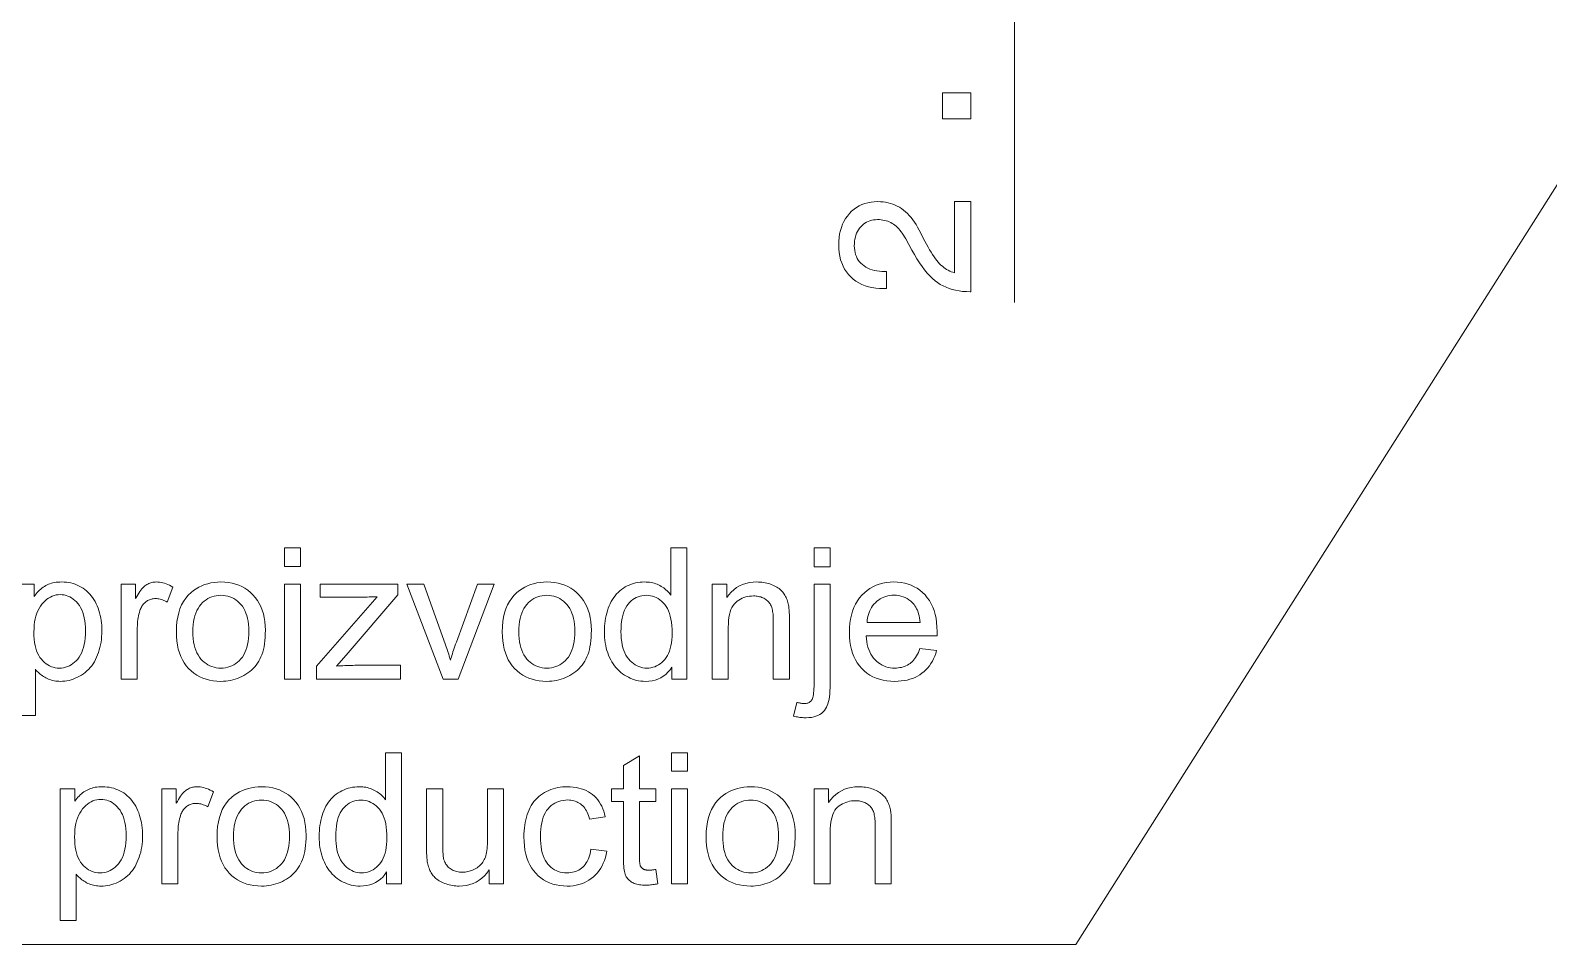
# Model space of a CAD drawing. Extents: x 0 to 297, y 0 to 530.
# Drawn here: x 188.81 to 223.53, y 85.03 to 105.94 of the extents above; entities that cross this region are included whole.
import ezdxf

# ---------------------------------------------------------------- set-up
doc = ezdxf.new("R2010")
doc.units = 0

msp = doc.modelspace()

# ---------------------------------------------------------------- linework, layer by layer
at = {"color": 7, "lineweight": 13, "ltscale": 0.208045}
msp.add_line((211.313, 99.716), (211.313, 108.038), dxfattribs=at)
at = {"color": 7, "lineweight": 13}
for points in [[(230.626, 113.316), (212.719, 85.032), (173.606, 85.032)], [(188.561, 93.276), (188.897, 93.276), (188.897, 92.993), (188.921, 93.026), (188.945, 93.056), (188.971, 93.085), (188.997, 93.113), (189.023, 93.138), (189.05, 93.163), (189.078, 93.185), (189.106, 93.206), (189.135, 93.225), (189.165, 93.242), (189.195, 93.258), (189.227, 93.272), (189.26, 93.284), (189.295, 93.295), (189.33, 93.304), (189.367, 93.312), (189.405, 93.318), (189.444, 93.322), (189.485, 93.324), (189.527, 93.325), (189.582, 93.324), (189.636, 93.319), (189.688, 93.312), (189.739, 93.302), (189.789, 93.289), (189.837, 93.273), (189.885, 93.255), (189.93, 93.233), (189.975, 93.209), (190.018, 93.182), (190.06, 93.152), (190.099, 93.12), (190.137, 93.085), (190.172, 93.048), (190.205, 93.009), (190.236, 92.967), (190.265, 92.924), (190.292, 92.877), (190.317, 92.829), (190.339, 92.778), (190.36, 92.725), (190.379, 92.671), (190.395, 92.617), (190.409, 92.561), (190.421, 92.504), (190.431, 92.446), (190.438, 92.388), (190.444, 92.328), (190.447, 92.267), (190.448, 92.206), (190.447, 92.14), (190.443, 92.075), (190.437, 92.011), (190.429, 91.949), (190.418, 91.889), (190.405, 91.829), (190.389, 91.771), (190.371, 91.714), (190.351, 91.659), (190.328, 91.605), (190.303, 91.553), (190.276, 91.503), (190.247, 91.456), (190.215, 91.411), (190.181, 91.369), (190.146, 91.329), (190.107, 91.292), (190.067, 91.258), (190.025, 91.225), (189.98, 91.196), (189.934, 91.169), (189.888, 91.145), (189.841, 91.123), (189.794, 91.105), (189.746, 91.089), (189.698, 91.076), (189.649, 91.066), (189.6, 91.059), (189.551, 91.055), (189.5, 91.053), (189.464, 91.054), (189.428, 91.057), (189.393, 91.06), (189.359, 91.066), (189.326, 91.073), (189.293, 91.081), (189.261, 91.092), (189.23, 91.103), (189.2, 91.116), (189.17, 91.131), (189.141, 91.147), (189.114, 91.164), (189.087, 91.182), (189.061, 91.2), (189.037, 91.219), (189.013, 91.239), (188.991, 91.26), (188.969, 91.282), (188.949, 91.304), (188.93, 91.328), (188.93, 90.27), (188.561, 90.27)]]:
    msp.add_lwpolyline(points, dxfattribs=at)
for points in [[(210.313, 103.916), (209.67, 103.916), (209.67, 104.513), (210.313, 104.513)], [(210.313, 99.963), (210.3, 99.963), (210.213, 99.965), (210.128, 99.971), (210.047, 99.982), (209.968, 99.996), (209.892, 100.015), (209.819, 100.037), (209.749, 100.064), (209.682, 100.095), (209.618, 100.13), (209.557, 100.17), (209.497, 100.214), (209.438, 100.266), (209.379, 100.324), (209.319, 100.388), (209.26, 100.46), (209.201, 100.537), (209.142, 100.622), (209.083, 100.713), (209.024, 100.811), (208.966, 100.916), (208.827, 101.171), (208.801, 101.216), (208.776, 101.258), (208.749, 101.298), (208.722, 101.335), (208.695, 101.37), (208.666, 101.402), (208.637, 101.432), (208.608, 101.459), (208.578, 101.484), (208.547, 101.506), (208.516, 101.526), (208.483, 101.544), (208.449, 101.56), (208.415, 101.574), (208.379, 101.585), (208.342, 101.595), (208.304, 101.602), (208.265, 101.607), (208.225, 101.611), (208.184, 101.612), (208.137, 101.61), (208.092, 101.605), (208.049, 101.597), (208.008, 101.586), (207.968, 101.571), (207.931, 101.553), (207.895, 101.532), (207.861, 101.507), (207.829, 101.479), (207.799, 101.448), (207.771, 101.414), (207.746, 101.378), (207.724, 101.34), (207.705, 101.3), (207.689, 101.257), (207.676, 101.212), (207.665, 101.165), (207.658, 101.116), (207.654, 101.065), (207.652, 101.011), (207.654, 100.958), (207.66, 100.907), (207.669, 100.858), (207.682, 100.812), (207.699, 100.768), (207.719, 100.726), (207.743, 100.686), (207.771, 100.649), (207.803, 100.614), (207.838, 100.582), (207.876, 100.552), (207.918, 100.525), (207.962, 100.502), (208.009, 100.481), (208.058, 100.464), (208.111, 100.45), (208.166, 100.439), (208.224, 100.431), (208.284, 100.426), (208.348, 100.425), (208.384, 100.425), (208.384, 100.033), (208.323, 100.033), (208.23, 100.035), (208.141, 100.043), (208.056, 100.057), (207.975, 100.076), (207.898, 100.1), (207.824, 100.13), (207.755, 100.165), (207.69, 100.205), (207.629, 100.251), (207.571, 100.302), (207.518, 100.358), (207.471, 100.418), (207.43, 100.482), (207.394, 100.549), (207.363, 100.62), (207.338, 100.695), (207.319, 100.774), (207.305, 100.857), (207.297, 100.944), (207.294, 101.034), (207.296, 101.121), (207.304, 101.204), (207.316, 101.284), (207.333, 101.361), (207.356, 101.434), (207.383, 101.504), (207.415, 101.571), (207.452, 101.634), (207.494, 101.693), (207.541, 101.75), (207.591, 101.802), (207.645, 101.848), (207.702, 101.889), (207.763, 101.924), (207.826, 101.954), (207.892, 101.979), (207.961, 101.998), (208.034, 102.012), (208.109, 102.02), (208.188, 102.023), (208.249, 102.021), (208.309, 102.016), (208.367, 102.008), (208.423, 101.997), (208.478, 101.983), (208.532, 101.965), (208.584, 101.944), (208.634, 101.92), (208.683, 101.893), (208.731, 101.863), (208.777, 101.829), (208.821, 101.792), (208.865, 101.751), (208.907, 101.707), (208.948, 101.66), (208.988, 101.61), (209.026, 101.556), (209.064, 101.498), (209.1, 101.438), (209.134, 101.373), (209.263, 101.12), (209.3, 101.05), (209.337, 100.984), (209.372, 100.922), (209.407, 100.865), (209.442, 100.811), (209.475, 100.761), (209.508, 100.715), (209.54, 100.674), (209.572, 100.636), (209.602, 100.603), (209.633, 100.573), (209.665, 100.544), (209.697, 100.518), (209.73, 100.494), (209.763, 100.472), (209.797, 100.453), (209.832, 100.435), (209.868, 100.42), (209.905, 100.406), (209.942, 100.395), (209.942, 102.023), (210.313, 102.023)], [(194.621, 93.679), (194.621, 94.103), (194.989, 94.103), (194.989, 93.679)], [(203.481, 91.103), (203.481, 91.377), (203.438, 91.315), (203.391, 91.26), (203.34, 91.212), (203.285, 91.17), (203.226, 91.134), (203.163, 91.105), (203.097, 91.083), (203.026, 91.066), (202.952, 91.057), (202.874, 91.053), (202.822, 91.055), (202.771, 91.059), (202.721, 91.066), (202.672, 91.076), (202.624, 91.089), (202.577, 91.105), (202.53, 91.124), (202.485, 91.145), (202.44, 91.17), (202.396, 91.197), (202.353, 91.227), (202.313, 91.259), (202.274, 91.293), (202.237, 91.33), (202.202, 91.368), (202.17, 91.41), (202.139, 91.453), (202.11, 91.499), (202.083, 91.547), (202.058, 91.597), (202.035, 91.649), (202.015, 91.703), (201.997, 91.758), (201.981, 91.815), (201.968, 91.873), (201.958, 91.933), (201.949, 91.994), (201.943, 92.057), (201.94, 92.121), (201.938, 92.187), (201.939, 92.252), (201.943, 92.315), (201.948, 92.377), (201.956, 92.438), (201.966, 92.497), (201.977, 92.556), (201.992, 92.613), (202.008, 92.669), (202.026, 92.724), (202.047, 92.778), (202.07, 92.829), (202.095, 92.879), (202.122, 92.925), (202.151, 92.97), (202.182, 93.012), (202.216, 93.051), (202.252, 93.088), (202.29, 93.122), (202.33, 93.154), (202.372, 93.184), (202.416, 93.211), (202.461, 93.235), (202.507, 93.256), (202.554, 93.274), (202.602, 93.29), (202.651, 93.302), (202.701, 93.312), (202.752, 93.319), (202.804, 93.324), (202.857, 93.325), (202.896, 93.324), (202.934, 93.322), (202.971, 93.318), (203.008, 93.312), (203.043, 93.304), (203.077, 93.295), (203.111, 93.284), (203.144, 93.272), (203.176, 93.258), (203.207, 93.242), (203.237, 93.225), (203.266, 93.207), (203.294, 93.188), (203.321, 93.168), (203.346, 93.147), (203.371, 93.125), (203.394, 93.102), (203.416, 93.077), (203.437, 93.052), (203.457, 93.026), (203.457, 94.103), (203.823, 94.103), (203.823, 91.103)], [(206.731, 93.675), (206.731, 94.103), (207.099, 94.103), (207.099, 93.675)], [(188.895, 92.177), (188.896, 92.095), (188.902, 92.018), (188.91, 91.945), (188.922, 91.876), (188.937, 91.812), (188.956, 91.752), (188.978, 91.697), (189.003, 91.646), (189.032, 91.599), (189.065, 91.557), (189.099, 91.519), (189.135, 91.485), (189.173, 91.455), (189.212, 91.429), (189.252, 91.406), (189.294, 91.388), (189.337, 91.374), (189.382, 91.364), (189.428, 91.358), (189.476, 91.356), (189.524, 91.358), (189.571, 91.365), (189.617, 91.375), (189.661, 91.39), (189.704, 91.408), (189.745, 91.431), (189.785, 91.458), (189.824, 91.489), (189.861, 91.525), (189.896, 91.564), (189.93, 91.608), (189.959, 91.656), (189.986, 91.709), (190.008, 91.767), (190.028, 91.829), (190.043, 91.895), (190.056, 91.967), (190.064, 92.042), (190.07, 92.123), (190.071, 92.208), (190.07, 92.289), (190.065, 92.365), (190.056, 92.438), (190.044, 92.507), (190.029, 92.571), (190.01, 92.631), (189.988, 92.687), (189.962, 92.739), (189.933, 92.786), (189.901, 92.83), (189.866, 92.869), (189.83, 92.904), (189.792, 92.935), (189.753, 92.962), (189.713, 92.985), (189.672, 93.003), (189.629, 93.018), (189.585, 93.028), (189.539, 93.034), (189.492, 93.036), (189.446, 93.034), (189.4, 93.028), (189.356, 93.017), (189.313, 93.001), (189.271, 92.981), (189.229, 92.957), (189.189, 92.929), (189.15, 92.896), (189.113, 92.858), (189.076, 92.816), (189.041, 92.77), (189.011, 92.72), (188.983, 92.666), (188.96, 92.609), (188.94, 92.547), (188.924, 92.481), (188.911, 92.411), (188.902, 92.337), (188.897, 92.259)], [(190.888, 91.103), (190.888, 93.276), (191.219, 93.276), (191.219, 92.946), (191.245, 92.991), (191.269, 93.033), (191.294, 93.071), (191.318, 93.106), (191.341, 93.138), (191.365, 93.167), (191.388, 93.193), (191.41, 93.216), (191.432, 93.235), (191.454, 93.251), (191.475, 93.265), (191.498, 93.278), (191.52, 93.289), (191.543, 93.298), (191.567, 93.307), (191.59, 93.313), (191.615, 93.318), (191.639, 93.322), (191.665, 93.324), (191.69, 93.325), (191.727, 93.324), (191.765, 93.32), (191.802, 93.314), (191.84, 93.306), (191.878, 93.295), (191.916, 93.282), (191.954, 93.267), (191.992, 93.249), (192.03, 93.229), (192.069, 93.206), (191.942, 92.865), (191.915, 92.88), (191.888, 92.893), (191.861, 92.905), (191.834, 92.916), (191.807, 92.924), (191.78, 92.932), (191.753, 92.937), (191.726, 92.941), (191.699, 92.944), (191.672, 92.944), (191.648, 92.944), (191.624, 92.941), (191.601, 92.938), (191.579, 92.933), (191.557, 92.926), (191.536, 92.918), (191.515, 92.909), (191.494, 92.898), (191.474, 92.886), (191.455, 92.872), (191.436, 92.857), (191.419, 92.84), (191.402, 92.823), (191.387, 92.805), (191.372, 92.785), (191.359, 92.764), (191.347, 92.742), (191.336, 92.719), (191.326, 92.695), (191.318, 92.67), (191.306, 92.63), (191.296, 92.59), (191.286, 92.549), (191.278, 92.507), (191.272, 92.464), (191.266, 92.421), (191.262, 92.377), (191.259, 92.332), (191.257, 92.287), (191.256, 92.24), (191.256, 91.103)], [(192.151, 92.189), (192.154, 92.307), (192.164, 92.418), (192.181, 92.523), (192.204, 92.622), (192.234, 92.715), (192.271, 92.801), (192.315, 92.881), (192.365, 92.955), (192.422, 93.022), (192.486, 93.084), (192.543, 93.129), (192.603, 93.17), (192.665, 93.207), (192.73, 93.238), (192.797, 93.265), (192.867, 93.286), (192.939, 93.303), (193.013, 93.315), (193.09, 93.323), (193.17, 93.325), (193.258, 93.322), (193.342, 93.313), (193.424, 93.299), (193.502, 93.278), (193.577, 93.252), (193.648, 93.219), (193.717, 93.181), (193.782, 93.137), (193.844, 93.087), (193.902, 93.031), (193.956, 92.97), (194.005, 92.905), (194.047, 92.835), (194.084, 92.761), (194.116, 92.682), (194.141, 92.598), (194.161, 92.51), (194.175, 92.418), (194.184, 92.321), (194.187, 92.22), (194.185, 92.138), (194.182, 92.059), (194.175, 91.984), (194.167, 91.913), (194.155, 91.845), (194.141, 91.781), (194.125, 91.72), (194.106, 91.663), (194.085, 91.61), (194.061, 91.56), (194.035, 91.513), (194.006, 91.468), (193.975, 91.425), (193.942, 91.385), (193.906, 91.346), (193.869, 91.31), (193.828, 91.276), (193.786, 91.244), (193.741, 91.214), (193.695, 91.187), (193.646, 91.161), (193.597, 91.139), (193.546, 91.119), (193.495, 91.101), (193.443, 91.087), (193.39, 91.075), (193.336, 91.065), (193.282, 91.059), (193.226, 91.055), (193.17, 91.053), (193.08, 91.056), (192.994, 91.065), (192.912, 91.08), (192.833, 91.1), (192.757, 91.127), (192.685, 91.159), (192.616, 91.197), (192.551, 91.241), (192.49, 91.291), (192.432, 91.346), (192.378, 91.407), (192.331, 91.473), (192.288, 91.545), (192.252, 91.621), (192.221, 91.703), (192.196, 91.79), (192.176, 91.882), (192.162, 91.979), (192.153, 92.082)], [(194.621, 91.103), (194.621, 93.276), (194.989, 93.276), (194.989, 91.103)], [(195.355, 91.103), (195.355, 91.401), (196.739, 92.989), (196.692, 92.987), (196.647, 92.985), (196.602, 92.983), (196.559, 92.982), (196.517, 92.98), (196.476, 92.979), (196.436, 92.978), (196.397, 92.978), (196.36, 92.977), (196.323, 92.977), (195.437, 92.977), (195.437, 93.276), (197.213, 93.276), (197.213, 93.032), (196.037, 91.653), (195.809, 91.401), (195.859, 91.405), (195.907, 91.408), (195.955, 91.411), (196.003, 91.413), (196.049, 91.415), (196.096, 91.417), (196.141, 91.418), (196.186, 91.419), (196.23, 91.42), (196.274, 91.42), (197.279, 91.42), (197.279, 91.103)], [(198.249, 91.103), (197.422, 93.276), (197.811, 93.276), (198.277, 91.974), (198.292, 91.932), (198.307, 91.889), (198.322, 91.846), (198.336, 91.803), (198.35, 91.759), (198.364, 91.716), (198.377, 91.671), (198.391, 91.627), (198.404, 91.582), (198.417, 91.536), (198.427, 91.572), (198.438, 91.608), (198.45, 91.646), (198.462, 91.685), (198.475, 91.726), (198.49, 91.768), (198.504, 91.811), (198.52, 91.856), (198.536, 91.902), (198.554, 91.95), (199.037, 93.276), (199.415, 93.276), (198.593, 91.103)], [(199.603, 92.189), (199.607, 92.307), (199.617, 92.418), (199.634, 92.523), (199.657, 92.622), (199.687, 92.715), (199.724, 92.801), (199.768, 92.881), (199.818, 92.955), (199.875, 93.022), (199.939, 93.084), (199.996, 93.129), (200.056, 93.17), (200.118, 93.207), (200.183, 93.238), (200.25, 93.265), (200.32, 93.286), (200.392, 93.303), (200.466, 93.315), (200.543, 93.323), (200.623, 93.325), (200.711, 93.322), (200.795, 93.313), (200.877, 93.299), (200.955, 93.278), (201.03, 93.252), (201.101, 93.219), (201.17, 93.181), (201.235, 93.137), (201.297, 93.087), (201.355, 93.031), (201.409, 92.97), (201.458, 92.905), (201.5, 92.835), (201.537, 92.761), (201.569, 92.682), (201.594, 92.598), (201.614, 92.51), (201.628, 92.418), (201.637, 92.321), (201.64, 92.22), (201.638, 92.138), (201.635, 92.059), (201.628, 91.984), (201.619, 91.913), (201.608, 91.845), (201.594, 91.781), (201.578, 91.72), (201.559, 91.663), (201.538, 91.61), (201.514, 91.56), (201.487, 91.513), (201.459, 91.468), (201.428, 91.425), (201.395, 91.385), (201.359, 91.346), (201.321, 91.31), (201.281, 91.276), (201.239, 91.244), (201.194, 91.214), (201.147, 91.187), (201.099, 91.161), (201.05, 91.139), (200.999, 91.119), (200.948, 91.101), (200.896, 91.087), (200.843, 91.075), (200.789, 91.065), (200.735, 91.059), (200.679, 91.055), (200.623, 91.053), (200.533, 91.056), (200.447, 91.065), (200.365, 91.08), (200.285, 91.1), (200.21, 91.127), (200.138, 91.159), (200.069, 91.197), (200.004, 91.241), (199.943, 91.291), (199.885, 91.346), (199.831, 91.407), (199.784, 91.473), (199.741, 91.545), (199.705, 91.621), (199.674, 91.703), (199.648, 91.79), (199.629, 91.882), (199.615, 91.979), (199.606, 92.082)], [(204.402, 91.103), (204.402, 93.276), (204.734, 93.276), (204.734, 92.967), (204.784, 93.035), (204.838, 93.096), (204.897, 93.149), (204.959, 93.196), (205.026, 93.235), (205.098, 93.268), (205.173, 93.293), (205.253, 93.311), (205.337, 93.321), (205.425, 93.325), (205.464, 93.324), (205.503, 93.322), (205.54, 93.319), (205.578, 93.314), (205.614, 93.307), (205.65, 93.3), (205.685, 93.29), (205.719, 93.28), (205.753, 93.268), (205.787, 93.254), (205.819, 93.24), (205.849, 93.224), (205.878, 93.208), (205.905, 93.191), (205.931, 93.173), (205.954, 93.154), (205.977, 93.134), (205.997, 93.113), (206.016, 93.092), (206.033, 93.069), (206.049, 93.046), (206.064, 93.022), (206.078, 92.997), (206.091, 92.971), (206.103, 92.944), (206.114, 92.916), (206.124, 92.888), (206.133, 92.858), (206.141, 92.828), (206.148, 92.797), (206.152, 92.775), (206.155, 92.75), (206.158, 92.722), (206.161, 92.691), (206.163, 92.656), (206.165, 92.619), (206.166, 92.579), (206.167, 92.535), (206.168, 92.489), (206.168, 92.439), (206.168, 91.103), (205.8, 91.103), (205.8, 92.425), (205.799, 92.468), (205.798, 92.51), (205.796, 92.549), (205.793, 92.586), (205.789, 92.621), (205.784, 92.654), (205.779, 92.684), (205.772, 92.712), (205.765, 92.738), (205.757, 92.761), (205.748, 92.783), (205.737, 92.804), (205.725, 92.824), (205.712, 92.843), (205.697, 92.861), (205.681, 92.879), (205.664, 92.895), (205.646, 92.911), (205.626, 92.925), (205.604, 92.939), (205.582, 92.952), (205.559, 92.963), (205.535, 92.973), (205.511, 92.982), (205.486, 92.989), (205.459, 92.995), (205.433, 93), (205.405, 93.003), (205.377, 93.005), (205.348, 93.006), (205.301, 93.004), (205.256, 93), (205.212, 92.992), (205.17, 92.982), (205.128, 92.968), (205.088, 92.952), (205.05, 92.933), (205.012, 92.91), (204.976, 92.885), (204.941, 92.856), (204.909, 92.824), (204.88, 92.786), (204.854, 92.743), (204.832, 92.694), (204.813, 92.64), (204.798, 92.581), (204.786, 92.516), (204.777, 92.446), (204.772, 92.37), (204.771, 92.29), (204.771, 91.103)], [(206.264, 90.259), (206.334, 90.573), (206.356, 90.567), (206.376, 90.562), (206.396, 90.558), (206.415, 90.554), (206.433, 90.551), (206.45, 90.549), (206.466, 90.547), (206.481, 90.545), (206.495, 90.544), (206.508, 90.544), (206.53, 90.545), (206.551, 90.547), (206.57, 90.551), (206.589, 90.556), (206.606, 90.563), (206.622, 90.571), (206.637, 90.581), (206.651, 90.592), (206.664, 90.604), (206.676, 90.619), (206.686, 90.636), (206.696, 90.657), (206.704, 90.684), (206.711, 90.714), (206.717, 90.749), (206.722, 90.789), (206.726, 90.833), (206.729, 90.882), (206.73, 90.935), (206.731, 90.992), (206.731, 93.276), (207.099, 93.276), (207.099, 90.984), (207.098, 90.906), (207.095, 90.833), (207.09, 90.765), (207.083, 90.702), (207.073, 90.644), (207.062, 90.59), (207.048, 90.542), (207.033, 90.498), (207.015, 90.459), (206.995, 90.425), (206.967, 90.386), (206.935, 90.352), (206.899, 90.321), (206.86, 90.294), (206.818, 90.272), (206.772, 90.253), (206.723, 90.239), (206.67, 90.229), (206.613, 90.223), (206.553, 90.221), (206.523, 90.221), (206.494, 90.222), (206.464, 90.224), (206.435, 90.227), (206.406, 90.23), (206.377, 90.235), (206.349, 90.24), (206.321, 90.245), (206.292, 90.252)], [(209.152, 91.802), (209.533, 91.755), (209.513, 91.69), (209.49, 91.628), (209.465, 91.569), (209.436, 91.512), (209.404, 91.459), (209.369, 91.409), (209.331, 91.362), (209.29, 91.317), (209.246, 91.276), (209.199, 91.238), (209.149, 91.203), (209.096, 91.171), (209.041, 91.144), (208.983, 91.12), (208.922, 91.1), (208.858, 91.083), (208.792, 91.07), (208.723, 91.061), (208.651, 91.055), (208.577, 91.053), (208.483, 91.056), (208.394, 91.065), (208.309, 91.08), (208.227, 91.1), (208.149, 91.127), (208.076, 91.159), (208.006, 91.197), (207.94, 91.241), (207.879, 91.291), (207.821, 91.347), (207.768, 91.408), (207.72, 91.474), (207.678, 91.545), (207.642, 91.62), (207.611, 91.7), (207.586, 91.785), (207.567, 91.874), (207.553, 91.968), (207.544, 92.067), (207.541, 92.171), (207.544, 92.278), (207.553, 92.38), (207.567, 92.478), (207.587, 92.57), (207.612, 92.658), (207.643, 92.741), (207.68, 92.818), (207.722, 92.891), (207.77, 92.959), (207.824, 93.022), (207.882, 93.08), (207.943, 93.131), (208.008, 93.177), (208.077, 93.216), (208.148, 93.249), (208.223, 93.277), (208.301, 93.298), (208.383, 93.313), (208.468, 93.322), (208.556, 93.325), (208.642, 93.322), (208.724, 93.313), (208.804, 93.298), (208.88, 93.277), (208.952, 93.251), (209.022, 93.218), (209.088, 93.18), (209.152, 93.135), (209.212, 93.085), (209.269, 93.028), (209.321, 92.966), (209.368, 92.9), (209.409, 92.828), (209.445, 92.752), (209.476, 92.671), (209.501, 92.585), (209.52, 92.495), (209.534, 92.399), (209.542, 92.299), (209.545, 92.193), (209.545, 92.186), (209.545, 92.179), (209.545, 92.171), (209.544, 92.162), (209.544, 92.152), (209.544, 92.142), (209.544, 92.131), (209.543, 92.12), (209.543, 92.108), (209.543, 92.095), (207.922, 92.095), (207.928, 92.025), (207.937, 91.959), (207.949, 91.895), (207.964, 91.835), (207.983, 91.779), (208.005, 91.726), (208.03, 91.676), (208.058, 91.63), (208.09, 91.586), (208.125, 91.547), (208.162, 91.511), (208.201, 91.478), (208.242, 91.45), (208.285, 91.425), (208.329, 91.404), (208.376, 91.387), (208.424, 91.373), (208.474, 91.364), (208.525, 91.358), (208.579, 91.356), (208.619, 91.357), (208.658, 91.361), (208.695, 91.366), (208.731, 91.373), (208.767, 91.383), (208.801, 91.395), (208.833, 91.408), (208.865, 91.424), (208.896, 91.443), (208.925, 91.463), (208.953, 91.485), (208.98, 91.51), (209.005, 91.538), (209.03, 91.568), (209.053, 91.601), (209.075, 91.636), (209.096, 91.674), (209.116, 91.714), (209.135, 91.757)], [(192.529, 92.189), (192.531, 92.108), (192.536, 92.031), (192.546, 91.958), (192.558, 91.889), (192.575, 91.824), (192.595, 91.764), (192.618, 91.708), (192.646, 91.656), (192.677, 91.608), (192.711, 91.564), (192.749, 91.525), (192.788, 91.489), (192.829, 91.458), (192.872, 91.431), (192.917, 91.408), (192.964, 91.39), (193.012, 91.375), (193.063, 91.365), (193.115, 91.358), (193.17, 91.356), (193.224, 91.358), (193.276, 91.365), (193.326, 91.375), (193.374, 91.39), (193.421, 91.409), (193.466, 91.431), (193.508, 91.459), (193.549, 91.49), (193.589, 91.525), (193.626, 91.565), (193.661, 91.609), (193.692, 91.657), (193.719, 91.71), (193.743, 91.767), (193.763, 91.829), (193.779, 91.894), (193.792, 91.965), (193.801, 92.039), (193.806, 92.118), (193.808, 92.202), (193.806, 92.28), (193.801, 92.355), (193.792, 92.426), (193.779, 92.493), (193.762, 92.556), (193.742, 92.615), (193.718, 92.67), (193.691, 92.721), (193.66, 92.769), (193.625, 92.812), (193.587, 92.852), (193.548, 92.887), (193.507, 92.918), (193.464, 92.945), (193.42, 92.968), (193.373, 92.987), (193.325, 93.001), (193.275, 93.012), (193.223, 93.018), (193.17, 93.02), (193.115, 93.018), (193.063, 93.012), (193.012, 93.001), (192.964, 92.987), (192.917, 92.968), (192.872, 92.946), (192.829, 92.919), (192.788, 92.888), (192.749, 92.853), (192.711, 92.813), (192.677, 92.77), (192.646, 92.722), (192.618, 92.67), (192.595, 92.614), (192.575, 92.554), (192.558, 92.489), (192.546, 92.421), (192.536, 92.348), (192.531, 92.271)], [(199.982, 92.189), (199.984, 92.108), (199.989, 92.031), (199.998, 91.958), (200.011, 91.889), (200.028, 91.824), (200.048, 91.764), (200.071, 91.708), (200.099, 91.656), (200.13, 91.608), (200.164, 91.564), (200.202, 91.525), (200.241, 91.489), (200.282, 91.458), (200.325, 91.431), (200.37, 91.408), (200.417, 91.39), (200.465, 91.375), (200.516, 91.365), (200.568, 91.358), (200.623, 91.356), (200.676, 91.358), (200.729, 91.365), (200.779, 91.375), (200.827, 91.39), (200.874, 91.409), (200.918, 91.431), (200.961, 91.459), (201.002, 91.49), (201.042, 91.525), (201.079, 91.565), (201.114, 91.609), (201.144, 91.657), (201.172, 91.71), (201.195, 91.767), (201.216, 91.829), (201.232, 91.894), (201.245, 91.965), (201.254, 92.039), (201.259, 92.118), (201.261, 92.202), (201.259, 92.28), (201.254, 92.355), (201.245, 92.426), (201.232, 92.493), (201.215, 92.556), (201.195, 92.615), (201.171, 92.67), (201.144, 92.721), (201.113, 92.769), (201.078, 92.812), (201.04, 92.852), (201.001, 92.887), (200.96, 92.918), (200.917, 92.945), (200.872, 92.968), (200.826, 92.987), (200.778, 93.001), (200.728, 93.012), (200.676, 93.018), (200.623, 93.02), (200.568, 93.018), (200.516, 93.012), (200.465, 93.001), (200.417, 92.987), (200.37, 92.968), (200.325, 92.946), (200.282, 92.919), (200.241, 92.888), (200.202, 92.853), (200.164, 92.813), (200.13, 92.77), (200.099, 92.722), (200.071, 92.67), (200.048, 92.614), (200.028, 92.554), (200.011, 92.489), (199.998, 92.421), (199.989, 92.348), (199.984, 92.271)], [(202.317, 92.187), (202.319, 92.106), (202.324, 92.029), (202.333, 91.956), (202.345, 91.887), (202.361, 91.822), (202.38, 91.762), (202.403, 91.706), (202.43, 91.654), (202.46, 91.606), (202.493, 91.563), (202.529, 91.524), (202.566, 91.489), (202.604, 91.458), (202.644, 91.431), (202.685, 91.408), (202.727, 91.389), (202.77, 91.375), (202.815, 91.365), (202.861, 91.358), (202.908, 91.356), (202.956, 91.358), (203.002, 91.364), (203.047, 91.374), (203.09, 91.388), (203.132, 91.406), (203.172, 91.427), (203.211, 91.453), (203.248, 91.483), (203.284, 91.516), (203.319, 91.554), (203.351, 91.595), (203.379, 91.641), (203.405, 91.691), (203.427, 91.745), (203.445, 91.803), (203.46, 91.866), (203.472, 91.932), (203.481, 92.003), (203.486, 92.078), (203.488, 92.156), (203.486, 92.243), (203.481, 92.325), (203.472, 92.403), (203.46, 92.475), (203.445, 92.543), (203.426, 92.606), (203.403, 92.665), (203.378, 92.718), (203.348, 92.767), (203.316, 92.811), (203.28, 92.851), (203.244, 92.886), (203.205, 92.918), (203.165, 92.945), (203.124, 92.968), (203.081, 92.987), (203.036, 93.001), (202.99, 93.012), (202.942, 93.018), (202.892, 93.02), (202.844, 93.018), (202.797, 93.012), (202.752, 93.002), (202.708, 92.988), (202.667, 92.97), (202.626, 92.948), (202.588, 92.922), (202.551, 92.892), (202.515, 92.858), (202.482, 92.82), (202.45, 92.777), (202.422, 92.73), (202.398, 92.678), (202.376, 92.622), (202.358, 92.561), (202.343, 92.496), (202.332, 92.425), (202.324, 92.351), (202.319, 92.271)], [(207.942, 92.398), (209.156, 92.398), (209.15, 92.451), (209.143, 92.502), (209.133, 92.55), (209.122, 92.595), (209.109, 92.638), (209.094, 92.678), (209.077, 92.715), (209.059, 92.749), (209.039, 92.78), (209.017, 92.809), (208.981, 92.85), (208.942, 92.886), (208.902, 92.918), (208.859, 92.945), (208.815, 92.969), (208.768, 92.988), (208.719, 93.003), (208.668, 93.014), (208.616, 93.02), (208.561, 93.022), (208.511, 93.02), (208.462, 93.015), (208.416, 93.007), (208.37, 92.995), (208.327, 92.98), (208.285, 92.961), (208.245, 92.939), (208.206, 92.913), (208.169, 92.885), (208.134, 92.852), (208.101, 92.817), (208.071, 92.78), (208.044, 92.74), (208.02, 92.698), (208, 92.654), (207.982, 92.607), (207.967, 92.558), (207.956, 92.507), (207.948, 92.454)], [(196.959, 86.42), (196.959, 86.695), (196.915, 86.633), (196.868, 86.578), (196.817, 86.53), (196.762, 86.488), (196.703, 86.452), (196.641, 86.423), (196.574, 86.4), (196.503, 86.384), (196.429, 86.375), (196.351, 86.371), (196.299, 86.373), (196.248, 86.377), (196.199, 86.384), (196.15, 86.394), (196.101, 86.407), (196.054, 86.423), (196.007, 86.442), (195.962, 86.463), (195.917, 86.487), (195.873, 86.515), (195.83, 86.544), (195.79, 86.576), (195.751, 86.611), (195.714, 86.647), (195.68, 86.686), (195.647, 86.727), (195.616, 86.771), (195.587, 86.816), (195.56, 86.864), (195.535, 86.915), (195.513, 86.967), (195.492, 87.02), (195.474, 87.076), (195.459, 87.132), (195.445, 87.191), (195.435, 87.25), (195.426, 87.312), (195.42, 87.375), (195.417, 87.439), (195.416, 87.505), (195.417, 87.57), (195.42, 87.633), (195.425, 87.695), (195.433, 87.756), (195.443, 87.815), (195.455, 87.874), (195.469, 87.931), (195.485, 87.987), (195.503, 88.042), (195.524, 88.095), (195.547, 88.147), (195.572, 88.196), (195.599, 88.243), (195.628, 88.288), (195.66, 88.329), (195.693, 88.369), (195.729, 88.406), (195.767, 88.44), (195.807, 88.472), (195.849, 88.502), (195.893, 88.528), (195.938, 88.552), (195.984, 88.574), (196.031, 88.592), (196.079, 88.608), (196.128, 88.62), (196.178, 88.63), (196.229, 88.637), (196.281, 88.641), (196.334, 88.643), (196.373, 88.642), (196.411, 88.64), (196.448, 88.635), (196.485, 88.63), (196.52, 88.622), (196.555, 88.613), (196.588, 88.602), (196.621, 88.59), (196.653, 88.576), (196.684, 88.56), (196.714, 88.543), (196.743, 88.525), (196.771, 88.506), (196.798, 88.486), (196.823, 88.465), (196.848, 88.442), (196.871, 88.419), (196.893, 88.395), (196.914, 88.37), (196.934, 88.344), (196.934, 89.42), (197.3, 89.42), (197.3, 86.42)], [(203.11, 86.75), (203.163, 86.425), (203.132, 86.418), (203.102, 86.413), (203.073, 86.408), (203.044, 86.404), (203.016, 86.4), (202.988, 86.397), (202.961, 86.395), (202.935, 86.393), (202.91, 86.392), (202.885, 86.392), (202.846, 86.392), (202.808, 86.394), (202.773, 86.398), (202.739, 86.402), (202.707, 86.408), (202.677, 86.415), (202.648, 86.423), (202.622, 86.432), (202.597, 86.443), (202.574, 86.455), (202.552, 86.468), (202.532, 86.482), (202.513, 86.497), (202.496, 86.512), (202.48, 86.529), (202.465, 86.546), (202.451, 86.564), (202.439, 86.582), (202.428, 86.602), (202.418, 86.622), (202.41, 86.645), (202.402, 86.673), (202.395, 86.705), (202.389, 86.741), (202.385, 86.782), (202.38, 86.828), (202.377, 86.879), (202.375, 86.933), (202.374, 86.993), (202.373, 87.057), (202.373, 88.307), (202.103, 88.307), (202.103, 88.594), (202.373, 88.594), (202.373, 89.132), (202.74, 89.353), (202.74, 88.594), (203.11, 88.594), (203.11, 88.307), (202.74, 88.307), (202.74, 87.036), (202.74, 87.006), (202.74, 86.978), (202.741, 86.952), (202.743, 86.928), (202.744, 86.907), (202.747, 86.888), (202.749, 86.871), (202.752, 86.856), (202.755, 86.844), (202.759, 86.834), (202.763, 86.825), (202.768, 86.817), (202.773, 86.808), (202.778, 86.801), (202.785, 86.793), (202.791, 86.786), (202.798, 86.78), (202.806, 86.774), (202.814, 86.768), (202.822, 86.762), (202.832, 86.757), (202.842, 86.753), (202.852, 86.749), (202.864, 86.745), (202.876, 86.742), (202.889, 86.74), (202.903, 86.738), (202.917, 86.737), (202.932, 86.736), (202.948, 86.736), (202.961, 86.736), (202.974, 86.736), (202.989, 86.737), (203.004, 86.738), (203.019, 86.739), (203.036, 86.741), (203.053, 86.743), (203.071, 86.745), (203.09, 86.747)], [(203.472, 88.997), (203.472, 89.42), (203.841, 89.42), (203.841, 88.997)], [(189.491, 85.588), (189.491, 88.594), (189.827, 88.594), (189.827, 88.311), (189.851, 88.344), (189.876, 88.374), (189.901, 88.403), (189.927, 88.431), (189.953, 88.456), (189.98, 88.48), (190.008, 88.503), (190.036, 88.523), (190.065, 88.543), (190.095, 88.56), (190.125, 88.576), (190.157, 88.59), (190.19, 88.602), (190.225, 88.613), (190.26, 88.622), (190.297, 88.63), (190.335, 88.635), (190.375, 88.64), (190.415, 88.642), (190.457, 88.643), (190.512, 88.641), (190.566, 88.637), (190.618, 88.63), (190.669, 88.62), (190.719, 88.607), (190.768, 88.591), (190.815, 88.573), (190.861, 88.551), (190.905, 88.527), (190.948, 88.5), (190.99, 88.47), (191.029, 88.438), (191.067, 88.403), (191.102, 88.366), (191.135, 88.327), (191.166, 88.285), (191.195, 88.241), (191.222, 88.195), (191.247, 88.146), (191.27, 88.095), (191.29, 88.043), (191.309, 87.989), (191.325, 87.934), (191.339, 87.879), (191.351, 87.822), (191.361, 87.764), (191.368, 87.706), (191.374, 87.646), (191.377, 87.585), (191.378, 87.523), (191.377, 87.457), (191.373, 87.393), (191.367, 87.329), (191.359, 87.267), (191.348, 87.207), (191.335, 87.147), (191.319, 87.089), (191.301, 87.032), (191.281, 86.977), (191.258, 86.923), (191.233, 86.871), (191.206, 86.821), (191.177, 86.774), (191.145, 86.729), (191.111, 86.687), (191.076, 86.647), (191.038, 86.61), (190.997, 86.575), (190.955, 86.543), (190.91, 86.514), (190.865, 86.487), (190.818, 86.462), (190.771, 86.441), (190.724, 86.423), (190.676, 86.407), (190.628, 86.394), (190.579, 86.384), (190.53, 86.377), (190.481, 86.373), (190.431, 86.371), (190.394, 86.372), (190.358, 86.374), (190.323, 86.378), (190.289, 86.384), (190.256, 86.391), (190.223, 86.399), (190.191, 86.409), (190.16, 86.421), (190.13, 86.434), (190.1, 86.449), (190.071, 86.465), (190.044, 86.482), (190.017, 86.499), (189.991, 86.518), (189.967, 86.537), (189.943, 86.557), (189.921, 86.578), (189.899, 86.6), (189.879, 86.622), (189.86, 86.646), (189.86, 85.588)], [(191.818, 86.42), (191.818, 88.594), (192.15, 88.594), (192.15, 88.264), (192.175, 88.309), (192.199, 88.35), (192.224, 88.389), (192.248, 88.424), (192.272, 88.456), (192.295, 88.485), (192.318, 88.511), (192.34, 88.533), (192.362, 88.553), (192.384, 88.569), (192.406, 88.583), (192.428, 88.596), (192.45, 88.607), (192.473, 88.616), (192.497, 88.624), (192.52, 88.631), (192.545, 88.636), (192.569, 88.64), (192.595, 88.642), (192.62, 88.643), (192.657, 88.642), (192.695, 88.638), (192.732, 88.632), (192.77, 88.624), (192.808, 88.613), (192.846, 88.6), (192.884, 88.585), (192.922, 88.567), (192.96, 88.547), (192.999, 88.524), (192.872, 88.182), (192.845, 88.198), (192.818, 88.211), (192.791, 88.223), (192.764, 88.233), (192.737, 88.242), (192.71, 88.249), (192.683, 88.255), (192.656, 88.259), (192.629, 88.261), (192.602, 88.262), (192.578, 88.261), (192.554, 88.259), (192.532, 88.256), (192.509, 88.251), (192.487, 88.244), (192.466, 88.236), (192.445, 88.227), (192.424, 88.216), (192.404, 88.203), (192.385, 88.19), (192.366, 88.174), (192.349, 88.158), (192.332, 88.141), (192.317, 88.122), (192.302, 88.103), (192.289, 88.082), (192.277, 88.06), (192.266, 88.037), (192.256, 88.013), (192.248, 87.988), (192.236, 87.948), (192.226, 87.908), (192.216, 87.867), (192.208, 87.825), (192.202, 87.782), (192.196, 87.739), (192.192, 87.695), (192.189, 87.65), (192.187, 87.605), (192.186, 87.558), (192.186, 86.42)], [(193.081, 87.507), (193.084, 87.625), (193.094, 87.736), (193.111, 87.841), (193.134, 87.94), (193.165, 88.033), (193.201, 88.119), (193.245, 88.199), (193.295, 88.273), (193.352, 88.34), (193.416, 88.401), (193.474, 88.447), (193.533, 88.488), (193.595, 88.525), (193.66, 88.556), (193.727, 88.582), (193.797, 88.604), (193.869, 88.621), (193.943, 88.633), (194.02, 88.64), (194.1, 88.643), (194.188, 88.64), (194.272, 88.631), (194.354, 88.616), (194.432, 88.596), (194.507, 88.569), (194.579, 88.537), (194.647, 88.499), (194.712, 88.455), (194.774, 88.405), (194.832, 88.349), (194.886, 88.288), (194.935, 88.223), (194.977, 88.153), (195.014, 88.078), (195.046, 88), (195.071, 87.916), (195.091, 87.828), (195.105, 87.736), (195.114, 87.639), (195.117, 87.538), (195.116, 87.456), (195.112, 87.377), (195.105, 87.302), (195.097, 87.231), (195.085, 87.163), (195.071, 87.099), (195.055, 87.038), (195.036, 86.981), (195.015, 86.928), (194.991, 86.878), (194.965, 86.831), (194.936, 86.786), (194.905, 86.743), (194.872, 86.703), (194.836, 86.664), (194.799, 86.628), (194.759, 86.594), (194.716, 86.562), (194.672, 86.532), (194.625, 86.504), (194.576, 86.479), (194.527, 86.456), (194.476, 86.437), (194.425, 86.419), (194.373, 86.405), (194.32, 86.393), (194.266, 86.383), (194.212, 86.377), (194.156, 86.373), (194.1, 86.371), (194.01, 86.374), (193.924, 86.383), (193.842, 86.398), (193.763, 86.418), (193.687, 86.445), (193.615, 86.477), (193.547, 86.515), (193.482, 86.559), (193.42, 86.608), (193.362, 86.664), (193.309, 86.725), (193.261, 86.791), (193.218, 86.863), (193.182, 86.939), (193.151, 87.021), (193.126, 87.108), (193.106, 87.2), (193.092, 87.297), (193.083, 87.4)], [(199.304, 86.42), (199.304, 86.74), (199.251, 86.67), (199.195, 86.607), (199.135, 86.552), (199.072, 86.504), (199.004, 86.463), (198.934, 86.43), (198.859, 86.405), (198.781, 86.386), (198.699, 86.375), (198.614, 86.371), (198.576, 86.372), (198.538, 86.374), (198.501, 86.378), (198.464, 86.383), (198.428, 86.39), (198.392, 86.398), (198.357, 86.407), (198.323, 86.419), (198.289, 86.431), (198.255, 86.445), (198.222, 86.46), (198.192, 86.476), (198.163, 86.493), (198.135, 86.51), (198.11, 86.528), (198.086, 86.547), (198.064, 86.567), (198.043, 86.587), (198.024, 86.608), (198.007, 86.63), (197.992, 86.653), (197.977, 86.677), (197.963, 86.702), (197.95, 86.727), (197.938, 86.754), (197.928, 86.782), (197.918, 86.811), (197.909, 86.841), (197.901, 86.872), (197.894, 86.903), (197.889, 86.926), (197.886, 86.952), (197.882, 86.98), (197.879, 87.01), (197.877, 87.044), (197.875, 87.079), (197.873, 87.117), (197.872, 87.158), (197.871, 87.201), (197.871, 87.247), (197.871, 88.594), (198.24, 88.594), (198.24, 87.388), (198.24, 87.333), (198.24, 87.281), (198.242, 87.232), (198.243, 87.188), (198.245, 87.147), (198.248, 87.11), (198.251, 87.077), (198.254, 87.047), (198.258, 87.022), (198.262, 87), (198.27, 86.971), (198.279, 86.944), (198.29, 86.918), (198.302, 86.893), (198.316, 86.87), (198.332, 86.848), (198.349, 86.827), (198.367, 86.807), (198.388, 86.789), (198.409, 86.771), (198.432, 86.756), (198.457, 86.742), (198.482, 86.729), (198.508, 86.718), (198.535, 86.709), (198.564, 86.702), (198.593, 86.696), (198.624, 86.692), (198.655, 86.689), (198.688, 86.689), (198.721, 86.689), (198.753, 86.692), (198.785, 86.696), (198.817, 86.702), (198.848, 86.71), (198.879, 86.719), (198.91, 86.73), (198.94, 86.743), (198.969, 86.757), (198.999, 86.773), (199.027, 86.791), (199.053, 86.81), (199.078, 86.83), (199.101, 86.851), (199.123, 86.874), (199.143, 86.897), (199.161, 86.922), (199.177, 86.949), (199.191, 86.976), (199.204, 87.005), (199.216, 87.035), (199.226, 87.069), (199.235, 87.104), (199.243, 87.143), (199.25, 87.184), (199.255, 87.228), (199.259, 87.274), (199.262, 87.323), (199.264, 87.375), (199.265, 87.429), (199.265, 88.594), (199.633, 88.594), (199.633, 86.42)], [(201.628, 87.217), (201.991, 87.169), (201.977, 87.096), (201.959, 87.026), (201.938, 86.959), (201.913, 86.896), (201.885, 86.836), (201.853, 86.779), (201.817, 86.725), (201.777, 86.674), (201.734, 86.627), (201.687, 86.583), (201.637, 86.543), (201.584, 86.507), (201.53, 86.475), (201.473, 86.448), (201.414, 86.424), (201.353, 86.405), (201.29, 86.39), (201.224, 86.38), (201.156, 86.373), (201.086, 86.371), (200.999, 86.374), (200.915, 86.383), (200.834, 86.398), (200.757, 86.418), (200.684, 86.444), (200.614, 86.476), (200.547, 86.514), (200.484, 86.558), (200.425, 86.608), (200.369, 86.663), (200.317, 86.724), (200.271, 86.79), (200.231, 86.861), (200.195, 86.937), (200.165, 87.018), (200.141, 87.104), (200.122, 87.195), (200.109, 87.291), (200.1, 87.393), (200.098, 87.499), (200.099, 87.568), (200.102, 87.636), (200.108, 87.702), (200.116, 87.766), (200.127, 87.829), (200.14, 87.89), (200.155, 87.949), (200.172, 88.006), (200.192, 88.061), (200.214, 88.115), (200.239, 88.166), (200.266, 88.215), (200.295, 88.261), (200.327, 88.305), (200.361, 88.346), (200.398, 88.384), (200.437, 88.42), (200.479, 88.453), (200.523, 88.483), (200.569, 88.511), (200.617, 88.536), (200.666, 88.558), (200.716, 88.578), (200.767, 88.595), (200.818, 88.61), (200.871, 88.622), (200.924, 88.631), (200.978, 88.638), (201.032, 88.642), (201.088, 88.643), (201.158, 88.641), (201.225, 88.636), (201.289, 88.627), (201.351, 88.614), (201.41, 88.598), (201.467, 88.578), (201.521, 88.555), (201.572, 88.528), (201.621, 88.498), (201.667, 88.464), (201.711, 88.426), (201.751, 88.386), (201.788, 88.343), (201.821, 88.296), (201.852, 88.247), (201.879, 88.195), (201.903, 88.139), (201.924, 88.081), (201.941, 88.02), (201.956, 87.955), (201.598, 87.9), (201.587, 87.943), (201.574, 87.983), (201.56, 88.022), (201.544, 88.058), (201.527, 88.092), (201.508, 88.124), (201.487, 88.153), (201.465, 88.181), (201.442, 88.206), (201.417, 88.229), (201.39, 88.25), (201.362, 88.269), (201.334, 88.286), (201.304, 88.3), (201.273, 88.312), (201.241, 88.322), (201.208, 88.33), (201.174, 88.336), (201.139, 88.339), (201.102, 88.34), (201.048, 88.338), (200.995, 88.332), (200.945, 88.322), (200.896, 88.308), (200.85, 88.29), (200.806, 88.268), (200.764, 88.242), (200.724, 88.212), (200.686, 88.178), (200.65, 88.14), (200.617, 88.098), (200.588, 88.051), (200.561, 88), (200.539, 87.944), (200.52, 87.883), (200.504, 87.817), (200.492, 87.747), (200.483, 87.673), (200.478, 87.593), (200.476, 87.509), (200.478, 87.424), (200.483, 87.344), (200.491, 87.268), (200.503, 87.197), (200.518, 87.131), (200.537, 87.07), (200.558, 87.013), (200.584, 86.962), (200.612, 86.915), (200.644, 86.873), (200.679, 86.835), (200.715, 86.801), (200.754, 86.771), (200.795, 86.746), (200.837, 86.724), (200.882, 86.706), (200.929, 86.692), (200.978, 86.682), (201.029, 86.676), (201.082, 86.674), (201.125, 86.676), (201.166, 86.68), (201.206, 86.686), (201.244, 86.696), (201.281, 86.707), (201.316, 86.722), (201.351, 86.739), (201.383, 86.759), (201.414, 86.782), (201.444, 86.807), (201.472, 86.835), (201.498, 86.866), (201.522, 86.9), (201.543, 86.937), (201.563, 86.976), (201.58, 87.018), (201.595, 87.064), (201.609, 87.112), (201.62, 87.163)], [(203.472, 86.42), (203.472, 88.594), (203.841, 88.594), (203.841, 86.42)], [(204.264, 87.507), (204.267, 87.625), (204.278, 87.736), (204.294, 87.841), (204.318, 87.94), (204.348, 88.033), (204.385, 88.119), (204.429, 88.199), (204.479, 88.273), (204.536, 88.34), (204.6, 88.401), (204.657, 88.447), (204.717, 88.488), (204.779, 88.525), (204.844, 88.556), (204.911, 88.582), (204.98, 88.604), (205.052, 88.621), (205.127, 88.633), (205.204, 88.64), (205.283, 88.643), (205.371, 88.64), (205.456, 88.631), (205.537, 88.616), (205.616, 88.596), (205.69, 88.569), (205.762, 88.537), (205.83, 88.499), (205.895, 88.455), (205.957, 88.405), (206.016, 88.349), (206.07, 88.288), (206.118, 88.223), (206.161, 88.153), (206.198, 88.078), (206.229, 88), (206.255, 87.916), (206.275, 87.828), (206.289, 87.736), (206.297, 87.639), (206.3, 87.538), (206.299, 87.456), (206.295, 87.377), (206.289, 87.302), (206.28, 87.231), (206.269, 87.163), (206.255, 87.099), (206.239, 87.038), (206.22, 86.981), (206.198, 86.928), (206.174, 86.878), (206.148, 86.831), (206.119, 86.786), (206.089, 86.743), (206.055, 86.703), (206.02, 86.664), (205.982, 86.628), (205.942, 86.594), (205.9, 86.562), (205.855, 86.532), (205.808, 86.504), (205.76, 86.479), (205.71, 86.456), (205.66, 86.437), (205.609, 86.419), (205.557, 86.405), (205.504, 86.393), (205.45, 86.383), (205.395, 86.377), (205.34, 86.373), (205.283, 86.371), (205.194, 86.374), (205.108, 86.383), (205.025, 86.398), (204.946, 86.418), (204.871, 86.445), (204.799, 86.477), (204.73, 86.515), (204.665, 86.559), (204.604, 86.608), (204.545, 86.664), (204.492, 86.725), (204.444, 86.791), (204.402, 86.863), (204.365, 86.939), (204.334, 87.021), (204.309, 87.108), (204.289, 87.2), (204.275, 87.297), (204.267, 87.4)], [(206.732, 86.42), (206.732, 88.594), (207.064, 88.594), (207.064, 88.285), (207.114, 88.353), (207.168, 88.414), (207.226, 88.467), (207.289, 88.514), (207.356, 88.553), (207.427, 88.586), (207.503, 88.611), (207.583, 88.629), (207.667, 88.639), (207.755, 88.643), (207.794, 88.642), (207.833, 88.64), (207.87, 88.636), (207.907, 88.632), (207.944, 88.625), (207.98, 88.617), (208.015, 88.608), (208.049, 88.598), (208.083, 88.586), (208.116, 88.572), (208.149, 88.558), (208.179, 88.542), (208.208, 88.526), (208.235, 88.509), (208.26, 88.491), (208.284, 88.472), (208.306, 88.452), (208.327, 88.431), (208.346, 88.41), (208.363, 88.387), (208.379, 88.364), (208.394, 88.339), (208.408, 88.314), (208.421, 88.288), (208.433, 88.262), (208.444, 88.234), (208.454, 88.206), (208.463, 88.176), (208.471, 88.146), (208.478, 88.115), (208.482, 88.093), (208.485, 88.068), (208.488, 88.04), (208.491, 88.008), (208.493, 87.974), (208.495, 87.937), (208.496, 87.896), (208.497, 87.853), (208.498, 87.806), (208.498, 87.757), (208.498, 86.42), (208.13, 86.42), (208.13, 87.742), (208.129, 87.786), (208.128, 87.828), (208.126, 87.867), (208.123, 87.904), (208.119, 87.939), (208.114, 87.972), (208.109, 88.002), (208.102, 88.03), (208.095, 88.056), (208.087, 88.079), (208.077, 88.101), (208.067, 88.122), (208.055, 88.142), (208.042, 88.161), (208.027, 88.179), (208.011, 88.197), (207.994, 88.213), (207.975, 88.229), (207.956, 88.243), (207.934, 88.257), (207.912, 88.27), (207.889, 88.281), (207.865, 88.291), (207.841, 88.3), (207.815, 88.307), (207.789, 88.313), (207.762, 88.318), (207.735, 88.321), (207.707, 88.323), (207.677, 88.324), (207.631, 88.322), (207.586, 88.318), (207.542, 88.31), (207.5, 88.3), (207.458, 88.286), (207.418, 88.27), (207.38, 88.25), (207.342, 88.228), (207.306, 88.203), (207.271, 88.174), (207.239, 88.142), (207.21, 88.104), (207.184, 88.06), (207.162, 88.012), (207.143, 87.958), (207.128, 87.898), (207.116, 87.834), (207.107, 87.764), (207.102, 87.688), (207.1, 87.607), (207.1, 86.42)], [(189.825, 87.495), (189.827, 87.413), (189.832, 87.336), (189.84, 87.263), (189.852, 87.194), (189.867, 87.13), (189.886, 87.07), (189.908, 87.015), (189.934, 86.964), (189.962, 86.917), (189.995, 86.875), (190.029, 86.837), (190.065, 86.803), (190.103, 86.772), (190.142, 86.746), (190.182, 86.724), (190.224, 86.706), (190.268, 86.692), (190.312, 86.682), (190.358, 86.676), (190.406, 86.674), (190.454, 86.676), (190.501, 86.683), (190.547, 86.693), (190.591, 86.707), (190.634, 86.726), (190.675, 86.749), (190.715, 86.776), (190.754, 86.807), (190.791, 86.842), (190.827, 86.882), (190.86, 86.926), (190.89, 86.974), (190.916, 87.027), (190.939, 87.085), (190.958, 87.147), (190.973, 87.213), (190.986, 87.285), (190.994, 87.36), (191, 87.441), (191.001, 87.526), (191, 87.607), (190.995, 87.683), (190.986, 87.756), (190.974, 87.824), (190.959, 87.889), (190.94, 87.949), (190.918, 88.005), (190.892, 88.057), (190.863, 88.104), (190.831, 88.148), (190.796, 88.187), (190.76, 88.222), (190.722, 88.253), (190.683, 88.28), (190.643, 88.303), (190.602, 88.321), (190.559, 88.336), (190.515, 88.346), (190.469, 88.352), (190.422, 88.354), (190.376, 88.352), (190.33, 88.346), (190.286, 88.335), (190.243, 88.319), (190.201, 88.299), (190.159, 88.275), (190.119, 88.247), (190.081, 88.214), (190.043, 88.176), (190.006, 88.134), (189.972, 88.088), (189.941, 88.038), (189.914, 87.984), (189.89, 87.926), (189.87, 87.864), (189.854, 87.799), (189.841, 87.729), (189.832, 87.655), (189.827, 87.577)], [(193.459, 87.507), (193.461, 87.426), (193.466, 87.349), (193.476, 87.276), (193.488, 87.207), (193.505, 87.142), (193.525, 87.082), (193.548, 87.025), (193.576, 86.973), (193.607, 86.926), (193.641, 86.882), (193.679, 86.842), (193.718, 86.807), (193.759, 86.776), (193.802, 86.749), (193.847, 86.726), (193.894, 86.707), (193.942, 86.693), (193.993, 86.683), (194.045, 86.676), (194.1, 86.674), (194.154, 86.676), (194.206, 86.683), (194.256, 86.693), (194.304, 86.708), (194.351, 86.726), (194.396, 86.749), (194.439, 86.777), (194.48, 86.808), (194.519, 86.843), (194.556, 86.883), (194.591, 86.927), (194.622, 86.975), (194.649, 87.028), (194.673, 87.085), (194.693, 87.146), (194.709, 87.212), (194.722, 87.282), (194.731, 87.357), (194.736, 87.436), (194.738, 87.519), (194.736, 87.598), (194.731, 87.673), (194.722, 87.744), (194.709, 87.811), (194.692, 87.874), (194.672, 87.933), (194.648, 87.988), (194.621, 88.039), (194.59, 88.087), (194.555, 88.13), (194.518, 88.17), (194.478, 88.205), (194.437, 88.236), (194.394, 88.263), (194.35, 88.286), (194.303, 88.305), (194.255, 88.319), (194.205, 88.33), (194.153, 88.336), (194.1, 88.338), (194.045, 88.336), (193.993, 88.33), (193.942, 88.319), (193.894, 88.305), (193.847, 88.286), (193.802, 88.264), (193.759, 88.237), (193.718, 88.206), (193.679, 88.171), (193.641, 88.131), (193.607, 88.088), (193.576, 88.04), (193.548, 87.988), (193.525, 87.932), (193.505, 87.872), (193.488, 87.807), (193.476, 87.739), (193.466, 87.666), (193.461, 87.588)], [(195.794, 87.505), (195.796, 87.424), (195.801, 87.347), (195.81, 87.274), (195.822, 87.205), (195.838, 87.14), (195.857, 87.08), (195.88, 87.024), (195.907, 86.972), (195.937, 86.924), (195.97, 86.881), (196.006, 86.842), (196.043, 86.807), (196.081, 86.775), (196.121, 86.749), (196.162, 86.726), (196.204, 86.707), (196.248, 86.693), (196.292, 86.682), (196.338, 86.676), (196.386, 86.674), (196.433, 86.676), (196.479, 86.682), (196.524, 86.692), (196.567, 86.706), (196.609, 86.724), (196.649, 86.745), (196.688, 86.771), (196.725, 86.801), (196.761, 86.834), (196.796, 86.872), (196.828, 86.913), (196.857, 86.959), (196.882, 87.009), (196.904, 87.063), (196.922, 87.121), (196.938, 87.183), (196.949, 87.25), (196.958, 87.321), (196.963, 87.395), (196.965, 87.474), (196.963, 87.561), (196.958, 87.643), (196.949, 87.721), (196.937, 87.793), (196.922, 87.861), (196.903, 87.924), (196.88, 87.983), (196.855, 88.036), (196.825, 88.085), (196.793, 88.129), (196.758, 88.169), (196.721, 88.204), (196.682, 88.236), (196.642, 88.263), (196.601, 88.286), (196.558, 88.305), (196.513, 88.319), (196.467, 88.33), (196.419, 88.336), (196.369, 88.338), (196.321, 88.336), (196.274, 88.33), (196.229, 88.32), (196.186, 88.306), (196.144, 88.288), (196.104, 88.266), (196.065, 88.24), (196.028, 88.21), (195.993, 88.175), (195.959, 88.137), (195.928, 88.095), (195.9, 88.048), (195.875, 87.996), (195.853, 87.94), (195.835, 87.879), (195.82, 87.813), (195.809, 87.743), (195.801, 87.669), (195.796, 87.589)], [(204.643, 87.507), (204.645, 87.426), (204.65, 87.349), (204.659, 87.276), (204.672, 87.207), (204.688, 87.142), (204.708, 87.082), (204.732, 87.025), (204.759, 86.973), (204.79, 86.926), (204.825, 86.882), (204.862, 86.842), (204.901, 86.807), (204.943, 86.776), (204.986, 86.749), (205.03, 86.726), (205.077, 86.707), (205.126, 86.693), (205.176, 86.683), (205.229, 86.676), (205.283, 86.674), (205.337, 86.676), (205.389, 86.683), (205.439, 86.693), (205.488, 86.708), (205.534, 86.726), (205.579, 86.749), (205.622, 86.777), (205.663, 86.808), (205.702, 86.843), (205.74, 86.883), (205.774, 86.927), (205.805, 86.975), (205.832, 87.028), (205.856, 87.085), (205.876, 87.146), (205.893, 87.212), (205.905, 87.282), (205.914, 87.357), (205.92, 87.436), (205.922, 87.519), (205.92, 87.598), (205.914, 87.673), (205.905, 87.744), (205.892, 87.811), (205.876, 87.874), (205.856, 87.933), (205.832, 87.988), (205.804, 88.039), (205.773, 88.087), (205.739, 88.13), (205.701, 88.17), (205.662, 88.205), (205.621, 88.236), (205.578, 88.263), (205.533, 88.286), (205.487, 88.305), (205.439, 88.319), (205.389, 88.33), (205.337, 88.336), (205.283, 88.338), (205.229, 88.336), (205.176, 88.33), (205.126, 88.319), (205.077, 88.305), (205.03, 88.286), (204.986, 88.264), (204.943, 88.237), (204.901, 88.206), (204.862, 88.171), (204.825, 88.131), (204.79, 88.088), (204.759, 88.04), (204.732, 87.988), (204.708, 87.932), (204.688, 87.872), (204.672, 87.807), (204.659, 87.739), (204.65, 87.666), (204.645, 87.588)]]:
    msp.add_lwpolyline(points, close=True, dxfattribs=at)

doc.saveas('drawing.dxf')
